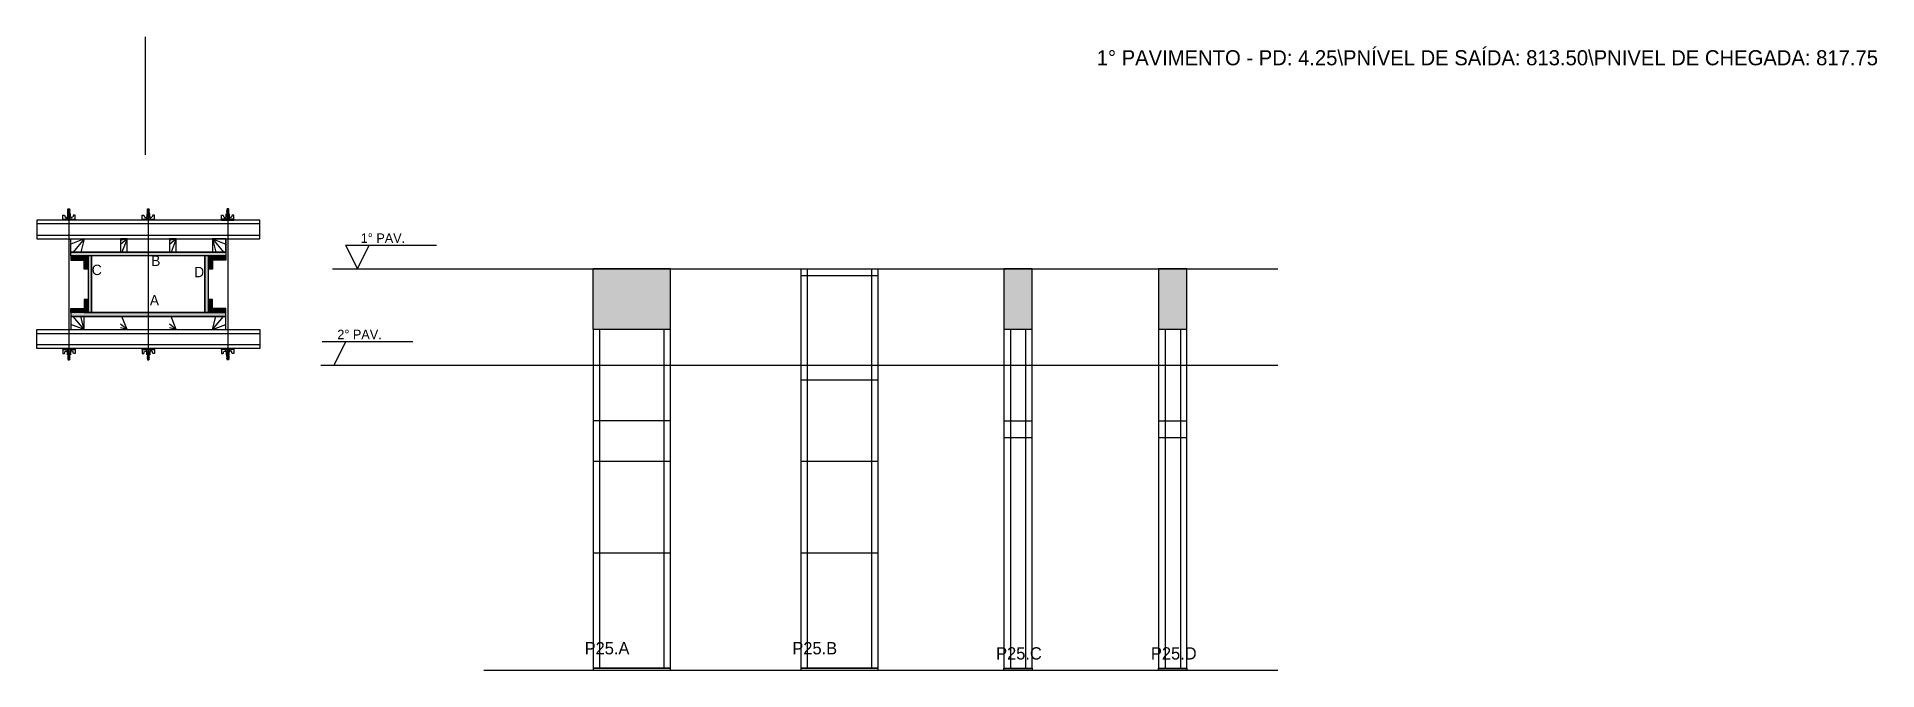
# Model space of a CAD drawing. Header units: metres. Extents: x 7854 to 9802, y 8660 to 9331.
import ezdxf

# ---------------------------------------------------------------- set-up
doc = ezdxf.new("R2010")
doc.units = ezdxf.units.M
for name, color, linetype in [('CHAPA', 7, 'Continuous'), ('COTA', 7, 'Continuous'), ('Hachura', 7, 'Continuous'), ('Madeira', 7, 'Continuous'), ('NIVEL 1° PAV.', 7, 'Continuous'), ('NIVEL 2° PAV.', 7, 'Continuous'), ('NOMENCLATURA', 7, 'Continuous'), ('Nível', 7, 'Continuous'), ('Painéis', 7, 'Continuous'), ('Perfil Metálico', 7, 'Continuous'), ('SARR_2.2x7', 7, 'Continuous'), ('SARRAFO', 7, 'Continuous'), ('Texto Seção', 7, 'Continuous'), ('TEXTO_GERAL', 7, 'Continuous')]:
    doc.layers.add(name, color=color, linetype=linetype)

msp = doc.modelspace()

# ---------------------------------------------------------------- hatches: boundary and pattern name
at = {"layer": 'COTA'}
h = msp.add_hatch(color=7, dxfattribs=at)
h.dxf.hatch_style = 1
h.paths.add_polyline_path([(8443.1, 9085.1), (8443.1, 9021.1), (8443.1, 9021.1), (8525.1, 9021.1), (8525.1, 9021.1), (8525.1, 9085.1), (8525.1, 9085.1), (8443.1, 9085.1), (8443.1, 9085.1)])
h = msp.add_hatch(color=7, dxfattribs=at)
h.dxf.hatch_style = 1
h.paths.add_polyline_path([(8877.6, 9021.1), (8907.6, 9021.1), (8907.6, 9021.1), (8907.6, 9085.1), (8907.6, 9085.1), (8877.6, 9085.1), (8877.6, 9085.1), (8877.6, 9021.1)])
h = msp.add_hatch(color=7, dxfattribs=at)
h.dxf.hatch_style = 1
h.paths.add_polyline_path([(9041.4, 9021.1), (9071.4, 9021.1), (9071.4, 9021.1), (9071.4, 9085.1), (9071.4, 9085.1), (9041.4, 9085.1), (9041.4, 9085.1), (9041.4, 9021.1)])
at = {"layer": 'Hachura'}
h = msp.add_hatch(color=7, dxfattribs=at)
h.dxf.hatch_style = 1
h.paths.add_polyline_path([(7890.4, 9098.7), (7890.4, 9102.7), (7890.4, 9102.7), (8054.4, 9102.7), (8054.4, 9102.7), (8054.4, 9098.7), (8054.4, 9098.7), (7890.4, 9098.7)])
h = msp.add_hatch(color=7, dxfattribs=at)
h.dxf.hatch_style = 1
h.paths.add_polyline_path([(7890.4, 9098.7), (7890.4, 9102.7), (7890.4, 9102.7), (8054.4, 9102.7), (8054.4, 9102.7), (8054.4, 9098.7), (8054.4, 9098.7), (7890.4, 9098.7)])
h = msp.add_hatch(color=7, dxfattribs=at)
h.dxf.hatch_style = 1
h.paths.add_polyline_path([(7904.4, 9098.7), (7904.4, 9094.3), (7904.4, 9094.3), (7890.4, 9094.3), (7890.4, 9094.3), (7890.4, 9098.7), (7890.4, 9098.7), (7904.4, 9098.7)])
h = msp.add_hatch(color=7, dxfattribs=at)
h.dxf.hatch_style = 1
h.paths.add_polyline_path([(7908.8, 9098.7), (7904.4, 9098.7), (7904.4, 9098.7), (7904.4, 9084.7), (7904.4, 9084.7), (7908.8, 9084.7), (7908.8, 9084.7), (7908.8, 9098.7)])
h = msp.add_hatch(color=7, dxfattribs=at)
h.dxf.hatch_style = 1
h.paths.add_polyline_path([(7912.4, 9098.7), (7908.8, 9098.7), (7908.8, 9098.7), (7908.8, 9038.7), (7908.8, 9038.7), (7912.4, 9038.7), (7912.4, 9038.7), (7912.4, 9098.7)])
h = msp.add_hatch(color=7, dxfattribs=at)
h.dxf.hatch_style = 1
h.paths.add_polyline_path([(7912.4, 9098.7), (7908.8, 9098.7), (7908.8, 9098.7), (7908.8, 9038.7), (7908.8, 9038.7), (7912.4, 9038.7), (7912.4, 9038.7), (7912.4, 9098.7)])
h = msp.add_hatch(color=7, dxfattribs=at)
h.dxf.hatch_style = 1
h.paths.add_polyline_path([(8036, 9098.7), (8032.4, 9098.7), (8032.4, 9098.7), (8032.4, 9038.7), (8032.4, 9038.7), (8036, 9038.7), (8036, 9038.7), (8036, 9098.7)])
h = msp.add_hatch(color=7, dxfattribs=at)
h.dxf.hatch_style = 1
h.paths.add_polyline_path([(8036, 9098.7), (8032.4, 9098.7), (8032.4, 9098.7), (8032.4, 9038.7), (8032.4, 9038.7), (8036, 9038.7), (8036, 9038.7), (8036, 9098.7)])
h = msp.add_hatch(color=7, dxfattribs=at)
h.dxf.hatch_style = 1
h.paths.add_polyline_path([(8040.4, 9098.7), (8036, 9098.7), (8036, 9098.7), (8036, 9084.7), (8036, 9084.7), (8040.4, 9084.7), (8040.4, 9084.7), (8040.4, 9098.7)])
h = msp.add_hatch(color=7, dxfattribs=at)
h.dxf.hatch_style = 1
h.paths.add_polyline_path([(8040.4, 9098.7), (8040.4, 9094.3), (8040.4, 9094.3), (8054.4, 9094.3), (8054.4, 9094.3), (8054.4, 9098.7), (8054.4, 9098.7), (8040.4, 9098.7)])
h = msp.add_hatch(color=7, dxfattribs=at)
h.dxf.hatch_style = 1
h.paths.add_polyline_path([(7904.4, 9038.7), (7904.4, 9043.1), (7904.4, 9043.1), (7890.4, 9043.1), (7890.4, 9043.1), (7890.4, 9038.7), (7890.4, 9038.7), (7904.4, 9038.7)])
h = msp.add_hatch(color=7, dxfattribs=at)
h.dxf.hatch_style = 1
h.paths.add_polyline_path([(7890.4, 9038.7), (7890.4, 9034.7), (7890.4, 9034.7), (8054.4, 9034.7), (8054.4, 9034.7), (8054.4, 9038.7), (8054.4, 9038.7), (7890.4, 9038.7)])
h = msp.add_hatch(color=7, dxfattribs=at)
h.dxf.hatch_style = 1
h.paths.add_polyline_path([(7890.4, 9038.7), (7890.4, 9034.7), (7890.4, 9034.7), (8054.4, 9034.7), (8054.4, 9034.7), (8054.4, 9038.7), (8054.4, 9038.7), (7890.4, 9038.7)])
h = msp.add_hatch(color=7, dxfattribs=at)
h.dxf.hatch_style = 1
h.paths.add_polyline_path([(7908.8, 9038.7), (7904.4, 9038.7), (7904.4, 9038.7), (7904.4, 9052.7), (7904.4, 9052.7), (7908.8, 9052.7), (7908.8, 9052.7), (7908.8, 9038.7)])
h = msp.add_hatch(color=7, dxfattribs=at)
h.dxf.hatch_style = 1
h.paths.add_polyline_path([(8040.4, 9038.7), (8036, 9038.7), (8036, 9038.7), (8036, 9052.7), (8036, 9052.7), (8040.4, 9052.7), (8040.4, 9052.7), (8040.4, 9038.7)])
h = msp.add_hatch(color=7, dxfattribs=at)
h.dxf.hatch_style = 1
h.paths.add_polyline_path([(8040.4, 9038.7), (8040.4, 9043.1), (8040.4, 9043.1), (8054.4, 9043.1), (8054.4, 9043.1), (8054.4, 9038.7), (8054.4, 9038.7), (8040.4, 9038.7)])

# ---------------------------------------------------------------- linework, layer by layer
at = {"layer": 'CHAPA', "color": 7, "lineweight": 25}
for points in [[(7890.4, 9098.7), (7890.4, 9102.7), (8054.4, 9102.7), (8054.4, 9098.7)], [(7890.4, 9098.7), (7890.4, 9102.7), (8054.4, 9102.7), (8054.4, 9098.7)], [(7912.4, 9098.7), (7908.8, 9098.7), (7908.8, 9038.7), (7912.4, 9038.7)], [(7912.4, 9098.7), (7908.8, 9098.7), (7908.8, 9038.7), (7912.4, 9038.7)], [(8036, 9098.7), (8032.4, 9098.7), (8032.4, 9038.7), (8036, 9038.7)], [(8036, 9098.7), (8032.4, 9098.7), (8032.4, 9038.7), (8036, 9038.7)], [(7890.4, 9038.7), (7890.4, 9034.7), (8054.4, 9034.7), (8054.4, 9038.7)], [(7890.4, 9038.7), (7890.4, 9034.7), (8054.4, 9034.7), (8054.4, 9038.7)]]:
    msp.add_lwpolyline(points, close=True, dxfattribs=at)
at = {"layer": 'COTA', "color": 7, "lineweight": 25}
for p, q in [((8525.1, 9085.1), (8443.1, 9085.1)), ((8443.1, 9021.1), (8443.1, 9085.1)), ((8525.1, 9021.1), (8525.1, 9085.1))]:
    msp.add_line(p, q, dxfattribs=at)
for points in [[(8907.6, 9021.1), (8907.6, 9085.1), (8877.6, 9085.1), (8877.6, 9021.1)], [(9071.4, 9021.1), (9071.4, 9085.1), (9041.4, 9085.1), (9041.4, 9021.1)]]:
    msp.add_lwpolyline(points, dxfattribs=at)
at = {"layer": 'Defpoints', "color": 7, "lineweight": 25}
msp.add_line((7969.4, 9205.8), (7969.4, 9330.8), dxfattribs=at)
at = {"layer": 'Hachura', "color": 7, "lineweight": 25}
for p, q in [((7882, 9136.7), (7882, 9141.9)), ((7882, 9141.9), (7883.7, 9141.9)), ((7882, 9137.7), (7894.9, 9137.7)), ((7882, 9137.7), (7887.2, 9137.7)), ((7894.9, 9136.7), (7882, 9136.7)), ((7882.1, 9137.7), (7882.1, 9136.7)), ((7882.3, 9137.7), (7882.3, 9136.7)), ((7882.7, 9137.7), (7882.7, 9136.7)), ((7883.1, 9137.7), (7883.1, 9136.7)), ((7883.7, 9141.9), (7884.3, 9139.7)), ((7884, 9137.7), (7884, 9136.7)), ((7884.6, 9139.5), (7886.5, 9139.5)), ((7885.4, 9137.7), (7885.4, 9136.7)), ((7893.9, 9136.7), (7886.1, 9136.7)), ((7886.5, 9140.2), (7890.4, 9140.2)), ((7886.5, 9137.7), (7886.5, 9140.2)), ((7888.4, 9137.7), (7886.5, 9137.7)), ((7890.1, 9143.5), (7886.8, 9143.5)), ((7886.8, 9143.5), (7886.8, 9140.2)), ((7890.1, 9143.4), (7886.8, 9143.4)), ((7887.2, 9137.7), (7887.8, 9137.7)), ((7887.3, 9147.8), (7889.5, 9146.7)), ((7889.4, 9146.5), (7887.3, 9147.6)), ((7887.3, 9146.7), (7889.5, 9145.6)), ((7889.4, 9145.3), (7887.3, 9146.4)), ((7887.3, 9145.5), (7889.5, 9144.4)), ((7889.4, 9144.2), (7887.3, 9145.2)), ((7888.6, 9143.5), (7887.3, 9144.1)), ((7887.4, 9148.2), (7887.7, 9148.5)), ((7887.4, 9147.9), (7887.4, 9148.2)), ((7887.4, 9148.2), (7887.4, 9148.2)), ((7889.3, 9148.2), (7887.4, 9148.2)), ((7887.4, 9147.9), (7889.3, 9146.9)), ((7887.4, 9147.9), (7889.3, 9146.9)), ((7887.4, 9146.7), (7887.4, 9147.4)), ((7889.3, 9146.4), (7887.4, 9147.4)), ((7887.4, 9146.7), (7889.3, 9145.8)), ((7887.4, 9145.6), (7887.4, 9146.2)), ((7889.3, 9145.3), (7887.4, 9146.2)), ((7887.4, 9146), (7887.4, 9146.2)), ((7887.4, 9145.6), (7889.3, 9144.6)), ((7887.4, 9144.4), (7887.4, 9145.1)), ((7889.3, 9144.1), (7887.4, 9145.1)), ((7887.4, 9144.4), (7889.3, 9143.5)), ((7888.3, 9143.5), (7887.4, 9143.9)), ((7887.4, 9143.5), (7887.4, 9143.9)), ((7887.5, 9137.3), (7887.5, 9137.5)), ((7887.5, 9136.9), (7887.5, 9137.3)), ((7887.7, 9148.5), (7889, 9148.5)), ((7887.8, 9143.5), (7887.8, 9140.2)), ((7889.3, 9147.6), (7888.1, 9148.2)), ((7888.1, 9137.7), (7888.1, 9139.6)), ((7889.4, 9147.7), (7888.3, 9148.2)), ((7888.4, 9147.5), (7888.4, 8993.7)), ((7888.4, 9137.7), (7888.4, 9136.7)), ((7888.6, 9139.6), (7888.6, 9137.7)), ((7888.8, 9148.2), (7889.5, 9147.9)), ((7889.3, 9148.2), (7889, 9148.5)), ((7889.1, 9148.2), (7889.3, 9148.1)), ((7889.3, 9148.1), (7889.3, 9148.2)), ((7889.3, 9147.6), (7889.3, 9146.9)), ((7889.3, 9145.8), (7889.3, 9146.4)), ((7889.3, 9145), (7889.3, 9145.3)), ((7889.3, 9145), (7889.3, 9144.6)), ((7889.3, 9144.1), (7889.3, 9143.5)), ((7889.3, 9143.5), (7889.3, 9140.2)), ((7889.4, 9137.5), (7889.4, 9137.1)), ((7890.1, 9140.2), (7890.1, 9143.5)), ((7890.4, 9140.2), (7890.1, 9140.2)), ((7890.4, 9140.2), (7890.1, 9140.2)), ((7890.4, 9140.2), (7890.4, 9137.7)), ((7892.3, 9139.5), (7890.4, 9139.5)), ((7891.5, 9137.7), (7891.5, 9136.7)), ((7893.2, 9141.9), (7892.6, 9139.7)), ((7892.9, 9137.7), (7892.9, 9136.7)), ((7894.9, 9141.9), (7893.2, 9141.9)), ((7893.7, 9137.7), (7893.7, 9136.7)), ((7894.2, 9137.7), (7894.2, 9136.7)), ((7894.5, 9137.7), (7894.5, 9136.7)), ((7894.8, 9137.7), (7894.8, 9136.7)), ((7894.9, 9137.7), (7894.9, 9141.9)), ((7894.9, 9137.7), (7894.9, 9136.7)), ((7966, 9136.7), (7966, 9141.9)), ((7966, 9141.9), (7967.7, 9141.9)), ((7966, 9137.7), (7978.9, 9137.7)), ((7966, 9137.7), (7971.2, 9137.7)), ((7978.9, 9136.7), (7966, 9136.7)), ((7966.1, 9137.7), (7966.1, 9136.7)), ((7966.3, 9137.7), (7966.3, 9136.7)), ((7966.7, 9137.7), (7966.7, 9136.7)), ((7967.1, 9137.7), (7967.1, 9136.7)), ((7967.7, 9141.9), (7968.3, 9139.7)), ((7968, 9137.7), (7968, 9136.7)), ((7968.6, 9139.5), (7970.5, 9139.5)), ((7969.4, 9137.7), (7969.4, 9136.7)), ((7977.9, 9136.7), (7970.1, 9136.7)), ((7970.5, 9140.2), (7974.4, 9140.2)), ((7970.5, 9137.7), (7970.5, 9140.2)), ((7972.4, 9137.7), (7970.5, 9137.7)), ((7974.1, 9143.5), (7970.8, 9143.5)), ((7970.8, 9143.5), (7970.8, 9140.2)), ((7974.1, 9143.4), (7970.8, 9143.4)), ((7971.2, 9137.7), (7971.8, 9137.7)), ((7971.3, 9147.8), (7973.5, 9146.7)), ((7973.4, 9146.5), (7971.3, 9147.6)), ((7971.3, 9146.7), (7973.5, 9145.6)), ((7973.4, 9145.3), (7971.3, 9146.4)), ((7971.3, 9145.5), (7973.5, 9144.4)), ((7973.4, 9144.2), (7971.3, 9145.2)), ((7972.6, 9143.5), (7971.3, 9144.1)), ((7971.4, 9148.2), (7971.7, 9148.5)), ((7971.4, 9147.9), (7971.4, 9148.2)), ((7971.4, 9148.2), (7971.4, 9148.2)), ((7973.3, 9148.2), (7971.4, 9148.2)), ((7971.4, 9147.9), (7973.3, 9146.9)), ((7971.4, 9147.9), (7973.3, 9146.9)), ((7971.4, 9146.7), (7971.4, 9147.4)), ((7973.3, 9146.4), (7971.4, 9147.4)), ((7971.4, 9146.7), (7973.3, 9145.8)), ((7971.4, 9145.6), (7971.4, 9146.2)), ((7973.3, 9145.3), (7971.4, 9146.2)), ((7971.4, 9146), (7971.4, 9146.2)), ((7971.4, 9145.6), (7973.3, 9144.6)), ((7971.4, 9144.4), (7971.4, 9145.1)), ((7973.3, 9144.1), (7971.4, 9145.1)), ((7971.4, 9144.4), (7973.3, 9143.5)), ((7972.3, 9143.5), (7971.4, 9143.9)), ((7971.4, 9143.5), (7971.4, 9143.9)), ((7971.5, 9137.3), (7971.5, 9137.5)), ((7971.5, 9136.9), (7971.5, 9137.3)), ((7971.7, 9148.5), (7973, 9148.5)), ((7971.8, 9143.5), (7971.8, 9140.2)), ((7973.3, 9147.6), (7972.1, 9148.2)), ((7972.1, 9137.7), (7972.1, 9139.6)), ((7973.4, 9147.7), (7972.3, 9148.2)), ((7972.4, 9147.5), (7972.4, 8993.7)), ((7972.4, 9137.7), (7972.4, 9136.7)), ((7972.6, 9139.6), (7972.6, 9137.7)), ((7972.8, 9148.2), (7973.5, 9147.9)), ((7973.3, 9148.2), (7973, 9148.5)), ((7973.1, 9148.2), (7973.3, 9148.1)), ((7973.3, 9148.1), (7973.3, 9148.2)), ((7973.3, 9147.6), (7973.3, 9146.9)), ((7973.3, 9145.8), (7973.3, 9146.4)), ((7973.3, 9145), (7973.3, 9145.3)), ((7973.3, 9145), (7973.3, 9144.6)), ((7973.3, 9144.1), (7973.3, 9143.5)), ((7973.3, 9143.5), (7973.3, 9140.2)), ((7973.4, 9137.5), (7973.4, 9137.1)), ((7974.1, 9140.2), (7974.1, 9143.5)), ((7974.4, 9140.2), (7974.1, 9140.2)), ((7974.4, 9140.2), (7974.1, 9140.2)), ((7974.4, 9140.2), (7974.4, 9137.7)), ((7976.3, 9139.5), (7974.4, 9139.5)), ((7975.5, 9137.7), (7975.5, 9136.7)), ((7977.2, 9141.9), (7976.6, 9139.7)), ((7976.9, 9137.7), (7976.9, 9136.7)), ((7978.9, 9141.9), (7977.2, 9141.9)), ((7977.7, 9137.7), (7977.7, 9136.7)), ((7978.2, 9137.7), (7978.2, 9136.7)), ((7978.5, 9137.7), (7978.5, 9136.7)), ((7978.8, 9137.7), (7978.8, 9136.7)), ((7978.9, 9137.7), (7978.9, 9141.9)), ((7978.9, 9137.7), (7978.9, 9136.7)), ((8050, 9137.7), (8050, 9141.9)), ((8050, 9141.9), (8051.7, 9141.9)), ((8062.9, 9137.7), (8050, 9137.7)), ((8050, 9137.7), (8050, 9136.7)), ((8050, 9136.7), (8062.9, 9136.7)), ((8050.1, 9137.7), (8050.1, 9136.7)), ((8050.3, 9137.7), (8050.3, 9136.7)), ((8050.7, 9137.7), (8050.7, 9136.7)), ((8051, 9136.7), (8058.8, 9136.7)), ((8051.1, 9137.7), (8051.1, 9136.7)), ((8051.7, 9141.9), (8052.3, 9139.7)), ((8052, 9137.7), (8052, 9136.7)), ((8052.6, 9139.5), (8054.5, 9139.5)), ((8053.4, 9137.7), (8053.4, 9136.7)), ((8058.4, 9140.2), (8054.5, 9140.2)), ((8054.5, 9140.2), (8054.5, 9137.7)), ((8054.5, 9140.2), (8054.8, 9140.2)), ((8054.5, 9140.2), (8054.8, 9140.2)), ((8054.8, 9143.5), (8058.1, 9143.5)), ((8054.8, 9140.2), (8054.8, 9143.5)), ((8054.8, 9143.4), (8058.1, 9143.4)), ((8056.1, 9148.2), (8055.4, 9147.9)), ((8055.4, 9147.7), (8056.6, 9148.2)), ((8057.6, 9147.8), (8055.4, 9146.7)), ((8055.4, 9146.5), (8057.6, 9147.6)), ((8057.6, 9146.7), (8055.4, 9145.6)), ((8055.4, 9145.3), (8057.6, 9146.4)), ((8057.6, 9145.5), (8055.4, 9144.4)), ((8055.4, 9144.2), (8057.6, 9145.2)), ((8055.5, 9148.2), (8055.9, 9148.5)), ((8055.8, 9148.2), (8055.5, 9148.1)), ((8055.5, 9148.1), (8055.5, 9148.2)), ((8055.5, 9147.6), (8056.8, 9148.2)), ((8055.5, 9148.2), (8057.5, 9148.2)), ((8057.5, 9147.9), (8055.5, 9146.9)), ((8057.5, 9147.9), (8055.5, 9146.9)), ((8055.5, 9147.6), (8055.5, 9146.9)), ((8055.5, 9146.4), (8057.5, 9147.4)), ((8057.5, 9146.7), (8055.5, 9145.8)), ((8055.5, 9145.8), (8055.5, 9146.4)), ((8055.5, 9145.3), (8057.5, 9146.2)), ((8057.5, 9145.6), (8055.5, 9144.6)), ((8055.5, 9145), (8055.5, 9145.3)), ((8055.5, 9144.1), (8057.5, 9145.1)), ((8055.5, 9145), (8055.5, 9144.6)), ((8057.5, 9144.4), (8055.5, 9143.5)), ((8055.5, 9144.1), (8055.5, 9143.5)), ((8055.5, 9143.5), (8055.5, 9140.2)), ((8055.5, 9137.5), (8055.5, 9137.1)), ((8057.2, 9148.5), (8055.9, 9148.5)), ((8056.2, 9139.6), (8056.2, 9137.7)), ((8056.3, 9143.5), (8057.6, 9144.1)), ((8056.4, 9147.5), (8056.5, 8993.7)), ((8056.4, 9137.7), (8058.4, 9137.7)), ((8056.5, 9137.7), (8056.5, 9136.7)), ((8056.6, 9143.5), (8057.5, 9143.9)), ((8056.8, 9137.7), (8056.8, 9139.6)), ((8057.1, 9143.5), (8057.1, 9140.2)), ((8057.7, 9137.7), (8057.1, 9137.7)), ((8057.5, 9148.2), (8057.2, 9148.5)), ((8057.4, 9137.3), (8057.4, 9137.5)), ((8057.4, 9136.9), (8057.4, 9137.3)), ((8057.5, 9147.9), (8057.5, 9148.2)), ((8057.5, 9148.2), (8057.5, 9148.2)), ((8057.5, 9146.7), (8057.5, 9147.4)), ((8057.5, 9145.6), (8057.5, 9146.2)), ((8057.5, 9146), (8057.5, 9146.2)), ((8057.5, 9144.4), (8057.5, 9145.1)), ((8057.5, 9143.5), (8057.5, 9143.9)), ((8062.9, 9137.7), (8057.7, 9137.7)), ((8058.1, 9143.5), (8058.1, 9140.2)), ((8058.4, 9137.7), (8058.4, 9140.2)), ((8060.3, 9139.5), (8058.4, 9139.5)), ((8059.5, 9137.7), (8059.5, 9136.7)), ((8061.2, 9141.9), (8060.6, 9139.7)), ((8060.9, 9137.7), (8060.9, 9136.7)), ((8062.9, 9141.9), (8061.2, 9141.9)), ((8061.7, 9137.7), (8061.7, 9136.7)), ((8062.2, 9137.7), (8062.2, 9136.7)), ((8062.5, 9137.7), (8062.5, 9136.7)), ((8062.8, 9137.7), (8062.8, 9136.7)), ((8062.9, 9136.7), (8062.9, 9141.9)), ((7894.9, 9000.7), (7882, 9000.7)), ((7882, 9000.7), (7882, 8995.6)), ((7882, 8999.8), (7894.9, 8999.8)), ((7882, 8999.8), (7887.2, 8999.8)), ((7882.1, 8999.8), (7882.1, 9000.8)), ((7882.3, 8999.8), (7882.3, 9000.8)), ((7882.7, 8999.8), (7882.7, 9000.8)), ((7883.1, 8999.8), (7883.1, 9000.8)), ((7883.7, 8995.6), (7884.3, 8997.8)), ((7884, 8999.8), (7884, 9000.8)), ((7884.6, 8998), (7886.5, 8998)), ((7885.4, 8999.8), (7885.4, 9000.8)), ((7893.9, 9000.7), (7886.1, 9000.7)), ((7888.4, 8999.8), (7886.5, 8999.8)), ((7886.5, 8999.8), (7886.5, 8997.3)), ((7886.5, 8997.3), (7890.4, 8997.3)), ((7886.8, 8994), (7886.8, 8997.3)), ((7887.2, 8999.8), (7887.8, 8999.8)), ((7887.5, 9000.6), (7887.5, 9000.2)), ((7887.5, 9000.2), (7887.5, 9000)), ((7887.8, 8994), (7887.8, 8997.3)), ((7888.1, 8999.8), (7888.1, 8997.8)), ((7888.4, 8999.8), (7888.4, 9000.7)), ((7888.6, 8997.8), (7888.6, 8999.8)), ((7889.3, 8994), (7889.3, 8997.3)), ((7889.4, 9000), (7889.4, 9000.4)), ((7890.1, 8997.3), (7890.1, 8994)), ((7890.4, 8997.3), (7890.1, 8997.3)), ((7890.4, 8997.3), (7890.1, 8997.3)), ((7890.4, 8997.3), (7890.4, 8999.8)), ((7892.3, 8998), (7890.4, 8998)), ((7891.5, 8999.8), (7891.5, 9000.7)), ((7893.2, 8995.6), (7892.6, 8997.8)), ((7892.9, 8999.8), (7892.9, 9000.8)), ((7893.7, 8999.8), (7893.7, 9000.8)), ((7894.2, 8999.8), (7894.2, 9000.8)), ((7894.5, 8999.8), (7894.5, 9000.8)), ((7894.8, 8999.8), (7894.8, 9000.8)), ((7894.9, 8999.8), (7894.9, 9000.7)), ((7894.9, 8999.8), (7894.9, 8995.6)), ((7978.9, 9000.7), (7966, 9000.7)), ((7966, 9000.7), (7966, 8995.6)), ((7966, 8999.8), (7978.9, 8999.8)), ((7966, 8999.8), (7971.2, 8999.8)), ((7966.1, 8999.8), (7966.1, 9000.8)), ((7966.3, 8999.8), (7966.3, 9000.8)), ((7966.7, 8999.8), (7966.7, 9000.8)), ((7967.1, 8999.8), (7967.1, 9000.8)), ((7967.7, 8995.6), (7968.3, 8997.8)), ((7968, 8999.8), (7968, 9000.8)), ((7968.6, 8998), (7970.5, 8998)), ((7969.4, 8999.8), (7969.4, 9000.8)), ((7977.9, 9000.7), (7970.1, 9000.7)), ((7972.4, 8999.8), (7970.5, 8999.8)), ((7970.5, 8999.8), (7970.5, 8997.3)), ((7970.5, 8997.3), (7974.4, 8997.3)), ((7970.8, 8994), (7970.8, 8997.3)), ((7971.2, 8999.8), (7971.8, 8999.8)), ((7971.5, 9000.6), (7971.5, 9000.2)), ((7971.5, 9000.2), (7971.5, 9000)), ((7971.8, 8994), (7971.8, 8997.3)), ((7972.1, 8999.8), (7972.1, 8997.8)), ((7972.4, 8999.8), (7972.4, 9000.7)), ((7972.6, 8997.8), (7972.6, 8999.8)), ((7973.3, 8994), (7973.3, 8997.3)), ((7973.4, 9000), (7973.4, 9000.4)), ((7974.1, 8997.3), (7974.1, 8994)), ((7974.4, 8997.3), (7974.1, 8997.3)), ((7974.4, 8997.3), (7974.1, 8997.3)), ((7974.4, 8997.3), (7974.4, 8999.8)), ((7976.3, 8998), (7974.4, 8998)), ((7975.5, 8999.8), (7975.5, 9000.7)), ((7977.2, 8995.6), (7976.6, 8997.8)), ((7976.9, 8999.8), (7976.9, 9000.8)), ((7977.7, 8999.8), (7977.7, 9000.8)), ((7978.2, 8999.8), (7978.2, 9000.8)), ((7978.5, 8999.8), (7978.5, 9000.8)), ((7978.8, 8999.8), (7978.8, 9000.8)), ((7978.9, 8999.8), (7978.9, 9000.7)), ((7978.9, 8999.8), (7978.9, 8995.6)), ((8050, 9000.7), (8062.9, 9000.7)), ((8050, 8999.8), (8050, 9000.7)), ((8062.9, 8999.8), (8050, 8999.8)), ((8050, 8999.8), (8050, 8995.6)), ((8050.1, 8999.8), (8050.1, 9000.8)), ((8050.3, 8999.8), (8050.3, 9000.8)), ((8050.7, 8999.8), (8050.7, 9000.8)), ((8051, 9000.7), (8058.8, 9000.7)), ((8051.1, 8999.8), (8051.1, 9000.8)), ((8051.7, 8995.6), (8052.3, 8997.8)), ((8052, 8999.8), (8052, 9000.8)), ((8052.6, 8998), (8054.5, 8998)), ((8053.4, 8999.8), (8053.4, 9000.7)), ((8054.5, 8997.3), (8054.5, 8999.8)), ((8058.4, 8997.3), (8054.5, 8997.3)), ((8054.5, 8997.3), (8054.8, 8997.3)), ((8054.5, 8997.3), (8054.8, 8997.3)), ((8054.8, 8997.3), (8054.8, 8994)), ((8055.5, 9000), (8055.5, 9000.4)), ((8055.5, 8994), (8055.5, 8997.3)), ((8056.2, 8997.8), (8056.2, 8999.8)), ((8056.4, 8999.8), (8058.4, 8999.8)), ((8056.5, 8999.8), (8056.5, 9000.7)), ((8056.8, 8999.8), (8056.8, 8997.8)), ((8057.7, 8999.8), (8057.1, 8999.8)), ((8057.1, 8994), (8057.1, 8997.3)), ((8057.4, 9000.6), (8057.4, 9000.2)), ((8057.4, 9000.2), (8057.4, 9000)), ((8062.9, 8999.8), (8057.7, 8999.8)), ((8058.1, 8994), (8058.1, 8997.3)), ((8058.4, 8999.8), (8058.4, 8997.3)), ((8060.3, 8998), (8058.4, 8998)), ((8059.5, 8999.8), (8059.5, 9000.8)), ((8061.2, 8995.6), (8060.6, 8997.8)), ((8060.9, 8999.8), (8060.9, 9000.8)), ((8061.7, 8999.8), (8061.7, 9000.8)), ((8062.2, 8999.8), (8062.2, 9000.8)), ((8062.5, 8999.8), (8062.5, 9000.8)), ((8062.8, 8999.8), (8062.8, 9000.8)), ((8062.9, 9000.7), (8062.9, 8995.6)), ((7882, 8995.6), (7883.7, 8995.6)), ((7890.1, 8994.1), (7886.8, 8994.1)), ((7890.1, 8994), (7886.8, 8994)), ((7888.6, 8994), (7887.3, 8993.4)), ((7889.4, 8993.3), (7887.3, 8992.2)), ((7887.3, 8992), (7889.5, 8993.1)), ((7889.4, 8992.2), (7887.3, 8991.1)), ((7887.3, 8990.8), (7889.5, 8991.9)), ((7889.4, 8991), (7887.3, 8989.9)), ((7887.3, 8989.7), (7889.5, 8990.8)), ((7887.4, 8993.1), (7889.3, 8994)), ((7888.3, 8994), (7887.4, 8993.6)), ((7887.4, 8994), (7887.4, 8993.6)), ((7889.3, 8993.4), (7887.4, 8992.4)), ((7887.4, 8993.1), (7887.4, 8992.4)), ((7887.4, 8991.9), (7889.3, 8992.9)), ((7889.3, 8992.2), (7887.4, 8991.3)), ((7887.4, 8991.9), (7887.4, 8991.3)), ((7887.4, 8990.8), (7889.3, 8991.7)), ((7887.4, 8991.5), (7887.4, 8991.3)), ((7889.3, 8991.1), (7887.4, 8990.1)), ((7887.4, 8990.8), (7887.4, 8990.1)), ((7887.4, 8989.6), (7889.3, 8990.6)), ((7887.4, 8989.6), (7889.3, 8990.6)), ((7887.4, 8989.6), (7887.4, 8989.3)), ((7887.4, 8989.3), (7887.4, 8989.3)), ((7887.4, 8989.3), (7887.7, 8988.9)), ((7889.3, 8989.3), (7887.4, 8989.3)), ((7887.7, 8988.9), (7889, 8988.9)), ((7889.3, 8989.9), (7888.1, 8989.3)), ((7889.4, 8989.8), (7888.3, 8989.3)), ((7888.8, 8989.3), (7889.5, 8989.6)), ((7889.3, 8989.3), (7889, 8988.9)), ((7889.1, 8989.3), (7889.3, 8989.4)), ((7889.3, 8993.4), (7889.3, 8994)), ((7889.3, 8992.4), (7889.3, 8992.9)), ((7889.3, 8992.4), (7889.3, 8992.2)), ((7889.3, 8991.7), (7889.3, 8991.1)), ((7889.3, 8989.9), (7889.3, 8990.6)), ((7889.3, 8989.4), (7889.3, 8989.3)), ((7894.9, 8995.6), (7893.2, 8995.6)), ((7966, 8995.6), (7967.7, 8995.6)), ((7974.1, 8994.1), (7970.8, 8994.1)), ((7974.1, 8994), (7970.8, 8994)), ((7972.6, 8994), (7971.3, 8993.4)), ((7973.4, 8993.3), (7971.3, 8992.2)), ((7971.3, 8992), (7973.5, 8993.1)), ((7973.4, 8992.2), (7971.3, 8991.1)), ((7971.3, 8990.8), (7973.5, 8991.9)), ((7973.4, 8991), (7971.3, 8989.9)), ((7971.3, 8989.7), (7973.5, 8990.8)), ((7971.4, 8993.1), (7973.3, 8994)), ((7972.3, 8994), (7971.4, 8993.6)), ((7971.4, 8994), (7971.4, 8993.6)), ((7973.3, 8993.4), (7971.4, 8992.4)), ((7971.4, 8993.1), (7971.4, 8992.4)), ((7971.4, 8991.9), (7973.3, 8992.9)), ((7973.3, 8992.2), (7971.4, 8991.3)), ((7971.4, 8991.9), (7971.4, 8991.3)), ((7971.4, 8990.8), (7973.3, 8991.7)), ((7971.4, 8991.5), (7971.4, 8991.3)), ((7973.3, 8991.1), (7971.4, 8990.1)), ((7971.4, 8990.8), (7971.4, 8990.1)), ((7971.4, 8989.6), (7973.3, 8990.6)), ((7971.4, 8989.6), (7973.3, 8990.6)), ((7971.4, 8989.6), (7971.4, 8989.3)), ((7971.4, 8989.3), (7971.4, 8989.3)), ((7971.4, 8989.3), (7971.7, 8988.9)), ((7973.3, 8989.3), (7971.4, 8989.3)), ((7971.7, 8988.9), (7973, 8988.9)), ((7973.3, 8989.9), (7972.1, 8989.3)), ((7973.4, 8989.8), (7972.3, 8989.3)), ((7972.8, 8989.3), (7973.5, 8989.6)), ((7973.3, 8989.3), (7973, 8988.9)), ((7973.1, 8989.3), (7973.3, 8989.4)), ((7973.3, 8993.4), (7973.3, 8994)), ((7973.3, 8992.4), (7973.3, 8992.9)), ((7973.3, 8992.4), (7973.3, 8992.2)), ((7973.3, 8991.7), (7973.3, 8991.1)), ((7973.3, 8989.9), (7973.3, 8990.6)), ((7973.3, 8989.4), (7973.3, 8989.3)), ((7978.9, 8995.6), (7977.2, 8995.6)), ((8050, 8995.6), (8051.7, 8995.6)), ((8054.8, 8994.1), (8058.1, 8994.1)), ((8054.8, 8994), (8058.1, 8994)), ((8055.4, 8993.3), (8057.6, 8992.2)), ((8057.6, 8992), (8055.4, 8993.1)), ((8055.4, 8992.2), (8057.6, 8991.1)), ((8057.6, 8990.8), (8055.4, 8991.9)), ((8055.4, 8991), (8057.6, 8989.9)), ((8057.6, 8989.7), (8055.4, 8990.8)), ((8055.4, 8989.8), (8056.6, 8989.3)), ((8056.1, 8989.3), (8055.4, 8989.6)), ((8055.5, 8993.4), (8055.5, 8994)), ((8057.5, 8993.1), (8055.5, 8994)), ((8055.5, 8993.4), (8057.5, 8992.4)), ((8055.5, 8992.4), (8055.5, 8992.9)), ((8057.5, 8991.9), (8055.5, 8992.9)), ((8055.5, 8992.4), (8055.5, 8992.2)), ((8055.5, 8992.2), (8057.5, 8991.3)), ((8055.5, 8991.7), (8055.5, 8991.1)), ((8057.5, 8990.8), (8055.5, 8991.7)), ((8055.5, 8991.1), (8057.5, 8990.1)), ((8057.5, 8989.6), (8055.5, 8990.6)), ((8055.5, 8989.9), (8055.5, 8990.6)), ((8057.5, 8989.6), (8055.5, 8990.6)), ((8055.5, 8989.9), (8056.8, 8989.3)), ((8055.8, 8989.3), (8055.5, 8989.4)), ((8055.5, 8989.4), (8055.5, 8989.3)), ((8055.5, 8989.3), (8055.9, 8988.9)), ((8055.5, 8989.3), (8057.5, 8989.3)), ((8057.2, 8988.9), (8055.9, 8988.9)), ((8056.3, 8994), (8057.6, 8993.4)), ((8056.6, 8994), (8057.5, 8993.6)), ((8057.5, 8989.3), (8057.2, 8988.9)), ((8057.5, 8994), (8057.5, 8993.6)), ((8057.5, 8993.1), (8057.5, 8992.4)), ((8057.5, 8991.9), (8057.5, 8991.3)), ((8057.5, 8991.5), (8057.5, 8991.3)), ((8057.5, 8990.8), (8057.5, 8990.1)), ((8057.5, 8989.6), (8057.5, 8989.3)), ((8057.5, 8989.3), (8057.5, 8989.3)), ((8062.9, 8995.6), (8061.2, 8995.6))]:
    msp.add_line(p, q, dxfattribs=at)
at = {"layer": 'Madeira', "color": 7, "lineweight": 25}
for p, q in [((7904.5, 9116.7), (7890.5, 9111.3)), ((7904.5, 9116.7), (7892.9, 9102.8)), ((7904.5, 9116.7), (7901, 9102.7)), ((7950, 9116.8), (7943, 9111)), ((7950, 9116.8), (7943, 9115)), ((7950, 9116.8), (7944.5, 9102.8)), ((8002, 9116.8), (7995, 9111)), ((8002, 9116.8), (7995, 9115)), ((8002, 9116.8), (7996.5, 9102.8)), ((8040.5, 9116.8), (8052, 9102.8)), ((8040.5, 9116.8), (8043.9, 9102.8)), ((8040.5, 9116.8), (8054.5, 9111.3)), ((7904.5, 9020.8), (7890.5, 9026.2)), ((7904.5, 9020.8), (7892.9, 9034.7)), ((7904.5, 9020.8), (7901, 9034.7)), ((7950, 9020.7), (7943, 9026.5)), ((7950, 9020.7), (7943, 9022.5)), ((7950, 9020.7), (7944.5, 9034.7)), ((8002, 9020.7), (7995, 9026.5)), ((8002, 9020.7), (7995, 9022.5)), ((8002, 9020.7), (7996.5, 9034.7)), ((8040.5, 9020.7), (8052, 9034.7)), ((8040.5, 9020.7), (8043.9, 9034.7)), ((8040.5, 9020.7), (8054.5, 9026.2))]:
    msp.add_line(p, q, dxfattribs=at)
for points in [[(8054.5, 9116.8), (8054.4, 9102.8), (7890.5, 9102.8), (7890.5, 9116.8)], [(7950, 9116.8), (7943, 9116.8), (7942.9, 9102.8), (7949.9, 9102.8)], [(8002, 9116.8), (7995, 9116.8), (7994.9, 9102.8), (8001.9, 9102.8)], [(8040.5, 9116.8), (8040.4, 9102.8), (8054.4, 9102.7), (8054.5, 9116.7)], [(7904.5, 9020.8), (7904.5, 9034.8), (7890.5, 9034.7), (7890.5, 9020.7)], [(8054.5, 9020.7), (8054.4, 9034.7), (7890.5, 9034.7), (7890.5, 9020.7)]]:
    msp.add_lwpolyline(points, close=True, dxfattribs=at)
at = {"layer": 'NIVEL 1° PAV.', "color": 7, "lineweight": 25}
for p, q in [((8181.2, 9110.1), (8277.2, 9110.1)), ((8181.2, 9110.1), (8193.7, 9085.1)), ((8193.7, 9085.1), (8206.2, 9110.1)), ((8167.4, 9085.1), (9167.4, 9085.1))]:
    msp.add_line(p, q, dxfattribs=at)
at = {"layer": 'NIVEL 2° PAV.', "color": 7, "lineweight": 25}
for p, q in [((8156.4, 9008.1), (8252.4, 9008.1)), ((8168.9, 8983.1), (8181.4, 9008.1)), ((8155, 8983.1), (9167.4, 8983.1))]:
    msp.add_line(p, q, dxfattribs=at)
at = {"layer": 'Nível', "color": 7, "lineweight": 25}
for p, q in [((8327.6, 9085.1), (9167.4, 9085.1)), ((8327.6, 8660.1), (9167.4, 8660.1))]:
    msp.add_line(p, q, dxfattribs=at)
at = {"layer": 'Painéis', "color": 7, "lineweight": 25}
for p, q in [((8662.8, 9085.1), (8662.8, 8662.1)), ((8662.8, 9085.1), (8744.8, 9085.1)), ((8744.8, 8662.1), (8744.8, 9085.1)), ((8443.1, 9021.1), (8443.1, 8660.1)), ((8443.1, 9021.1), (8525.1, 9021.1)), ((8525.1, 8660.1), (8525.1, 9021.1)), ((8877.6, 9021.1), (8877.6, 8662.1)), ((8877.6, 9021.1), (8907.6, 9021.1)), ((8907.6, 8662.1), (8907.6, 9021.1)), ((9041.4, 9021.1), (9041.4, 8662.1)), ((9041.4, 9021.1), (9071.4, 9021.1)), ((9071.4, 8662.1), (9071.4, 9021.1)), ((8744.8, 8967.1), (8662.8, 8967.1)), ((8525.1, 8924.1), (8443.1, 8924.1)), ((8877.6, 8924.1), (8907.6, 8924.1)), ((9041.4, 8924.1), (9071.4, 8924.1)), ((8907.6, 8906.1), (8877.6, 8906.1)), ((9071.4, 8906.1), (9041.4, 8906.1)), ((8525.1, 8881.1), (8443.1, 8881.1)), ((8744.8, 8881.1), (8662.8, 8881.1)), ((8525.1, 8784.1), (8443.1, 8784.1)), ((8744.8, 8784.1), (8662.8, 8784.1)), ((8443.1, 8662.1), (8525.1, 8662.1)), ((8662.8, 8662.1), (8744.8, 8662.1)), ((8877.6, 8662.1), (8907.6, 8662.1)), ((9041.4, 8662.1), (9071.4, 8662.1))]:
    msp.add_line(p, q, dxfattribs=at)
for points in [[(8032.4, 9038.7), (8032.4, 9098.7), (7912.4, 9098.7), (7912.4, 9038.7)], [(8525.1, 8662.1), (8443.1, 8662.1), (8443.1, 8660.1), (8525.1, 8660.1)], [(8744.8, 8662.1), (8662.8, 8662.1), (8662.8, 8660.1), (8744.8, 8660.1)], [(8877.6, 8662.1), (8907.6, 8662.1), (8907.6, 8660.1), (8877.6, 8660.1)], [(9041.4, 8662.1), (9071.4, 8662.1), (9071.4, 8660.1), (9041.4, 8660.1)]]:
    msp.add_lwpolyline(points, close=True, dxfattribs=at)
at = {"layer": 'Perfil Metálico', "color": 7, "lineweight": 25}
for points in [[(7854.4, 9136.7), (7854.4, 9116.7), (8090.4, 9116.7), (8090.4, 9136.7)], [(8090.4, 9120.7), (8090.4, 9132.7), (7854.4, 9132.7), (7854.4, 9120.7)], [(7854.4, 9000.7), (7854.4, 9020.7), (8090.4, 9020.7), (8090.4, 9000.7)], [(8090.4, 9016.7), (8090.4, 9004.7), (7854.4, 9004.7), (7854.4, 9016.7)]]:
    msp.add_lwpolyline(points, close=True, dxfattribs=at)
at = {"layer": 'SARR_2.2x7', "color": 7, "lineweight": 25}
for p, q in [((8662.8, 9078.1), (8744.8, 9078.1)), ((8669.8, 8967.1), (8669.8, 9085.1)), ((8737.8, 8967.1), (8737.8, 9085.1)), ((8450.1, 8881.1), (8450.1, 9021.1)), ((8518.1, 8881.1), (8518.1, 9021.1)), ((8884.6, 9021.1), (8884.6, 8906.1)), ((8900.6, 9021.1), (8900.6, 8906.1)), ((9048.4, 9021.1), (9048.4, 8906.1)), ((9064.4, 9021.1), (9064.4, 8906.1)), ((8669.8, 8881.1), (8669.8, 8967.1)), ((8737.8, 8881.1), (8737.8, 8967.1)), ((8884.6, 8906.1), (8884.6, 8662.1)), ((8900.6, 8906.1), (8900.6, 8662.1)), ((9048.4, 8906.1), (9048.4, 8662.1)), ((9064.4, 8906.1), (9064.4, 8662.1)), ((8450.1, 8784.1), (8450.1, 8881.1)), ((8518.1, 8784.1), (8518.1, 8881.1)), ((8669.8, 8784.1), (8669.8, 8881.1)), ((8737.8, 8784.1), (8737.8, 8881.1)), ((8450.1, 8662.1), (8450.1, 8784.1)), ((8518.1, 8662.1), (8518.1, 8784.1)), ((8669.8, 8662.1), (8669.8, 8784.1)), ((8737.8, 8662.1), (8737.8, 8784.1)), ((8450.1, 8662.1), (8450.1, 8662.1)), ((8518.1, 8662.1), (8518.1, 8662.1)), ((8669.8, 8662.1), (8669.8, 8662.1)), ((8737.8, 8662.1), (8737.8, 8662.1))]:
    msp.add_line(p, q, dxfattribs=at)
at = {"layer": 'SARRAFO', "color": 7, "lineweight": 25}
for points in [[(7890.4, 9094.3), (7904.4, 9094.3), (7904.4, 9098.7), (7890.4, 9098.7)], [(7904.4, 9084.7), (7904.4, 9098.7), (7908.8, 9098.7), (7908.8, 9084.7)], [(8036, 9084.7), (8036, 9098.7), (8040.4, 9098.7), (8040.4, 9084.7)], [(8054.4, 9094.3), (8040.4, 9094.3), (8040.4, 9098.7), (8054.4, 9098.7)], [(7890.4, 9043.1), (7904.4, 9043.1), (7904.4, 9038.7), (7890.4, 9038.7)], [(7904.4, 9052.7), (7904.4, 9038.7), (7908.8, 9038.7), (7908.8, 9052.7)], [(8036, 9052.7), (8036, 9038.7), (8040.4, 9038.7), (8040.4, 9052.7)], [(8054.4, 9043.1), (8040.4, 9043.1), (8040.4, 9038.7), (8054.4, 9038.7)]]:
    msp.add_lwpolyline(points, close=True, dxfattribs=at)

# ---------------------------------------------------------------- texts
at = {"layer": 'NIVEL 1° PAV.', "color": 7, "lineweight": 25}
msp.add_text('1° PAV.', height=10, dxfattribs=at).set_placement((8197.2, 9112.6))
at = {"layer": 'NIVEL 2° PAV.', "color": 7, "lineweight": 25}
msp.add_text('2° PAV.', height=10, dxfattribs=at).set_placement((8172.4, 9010.6))
at = {"layer": 'NOMENCLATURA', "color": 7, "lineweight": 25}
msp.add_text('1° PAVIMENTO - PD: 4.25\\PNÍVEL DE SAÍDA: 813.50\\PNIVEL DE CHEGADA: 817.75', height=16, dxfattribs=at).set_placement((8975.9, 9300.6))
at = {"layer": 'Texto Seção', "color": 7, "lineweight": 25}
for s, p in [('P25.A', (8434.1, 8676.9)), ('P25.B', (8653.9, 8676.9)), ('P25.C', (8869.5, 8671.4)), ('P25.D', (9033.3, 8671.4))]:
    msp.add_text(s, height=13, dxfattribs=at).set_placement(p)
at = {"layer": 'TEXTO_GERAL', "color": 7, "lineweight": 25}
for s, p in [('B', (7975.4, 9088.1)), ('C', (7912.6, 9078.5)), ('D', (8020.9, 9076.2)), ('A', (7974, 9046.3))]:
    msp.add_text(s, height=11, dxfattribs=at).set_placement(p)

doc.saveas('drawing.dxf')
